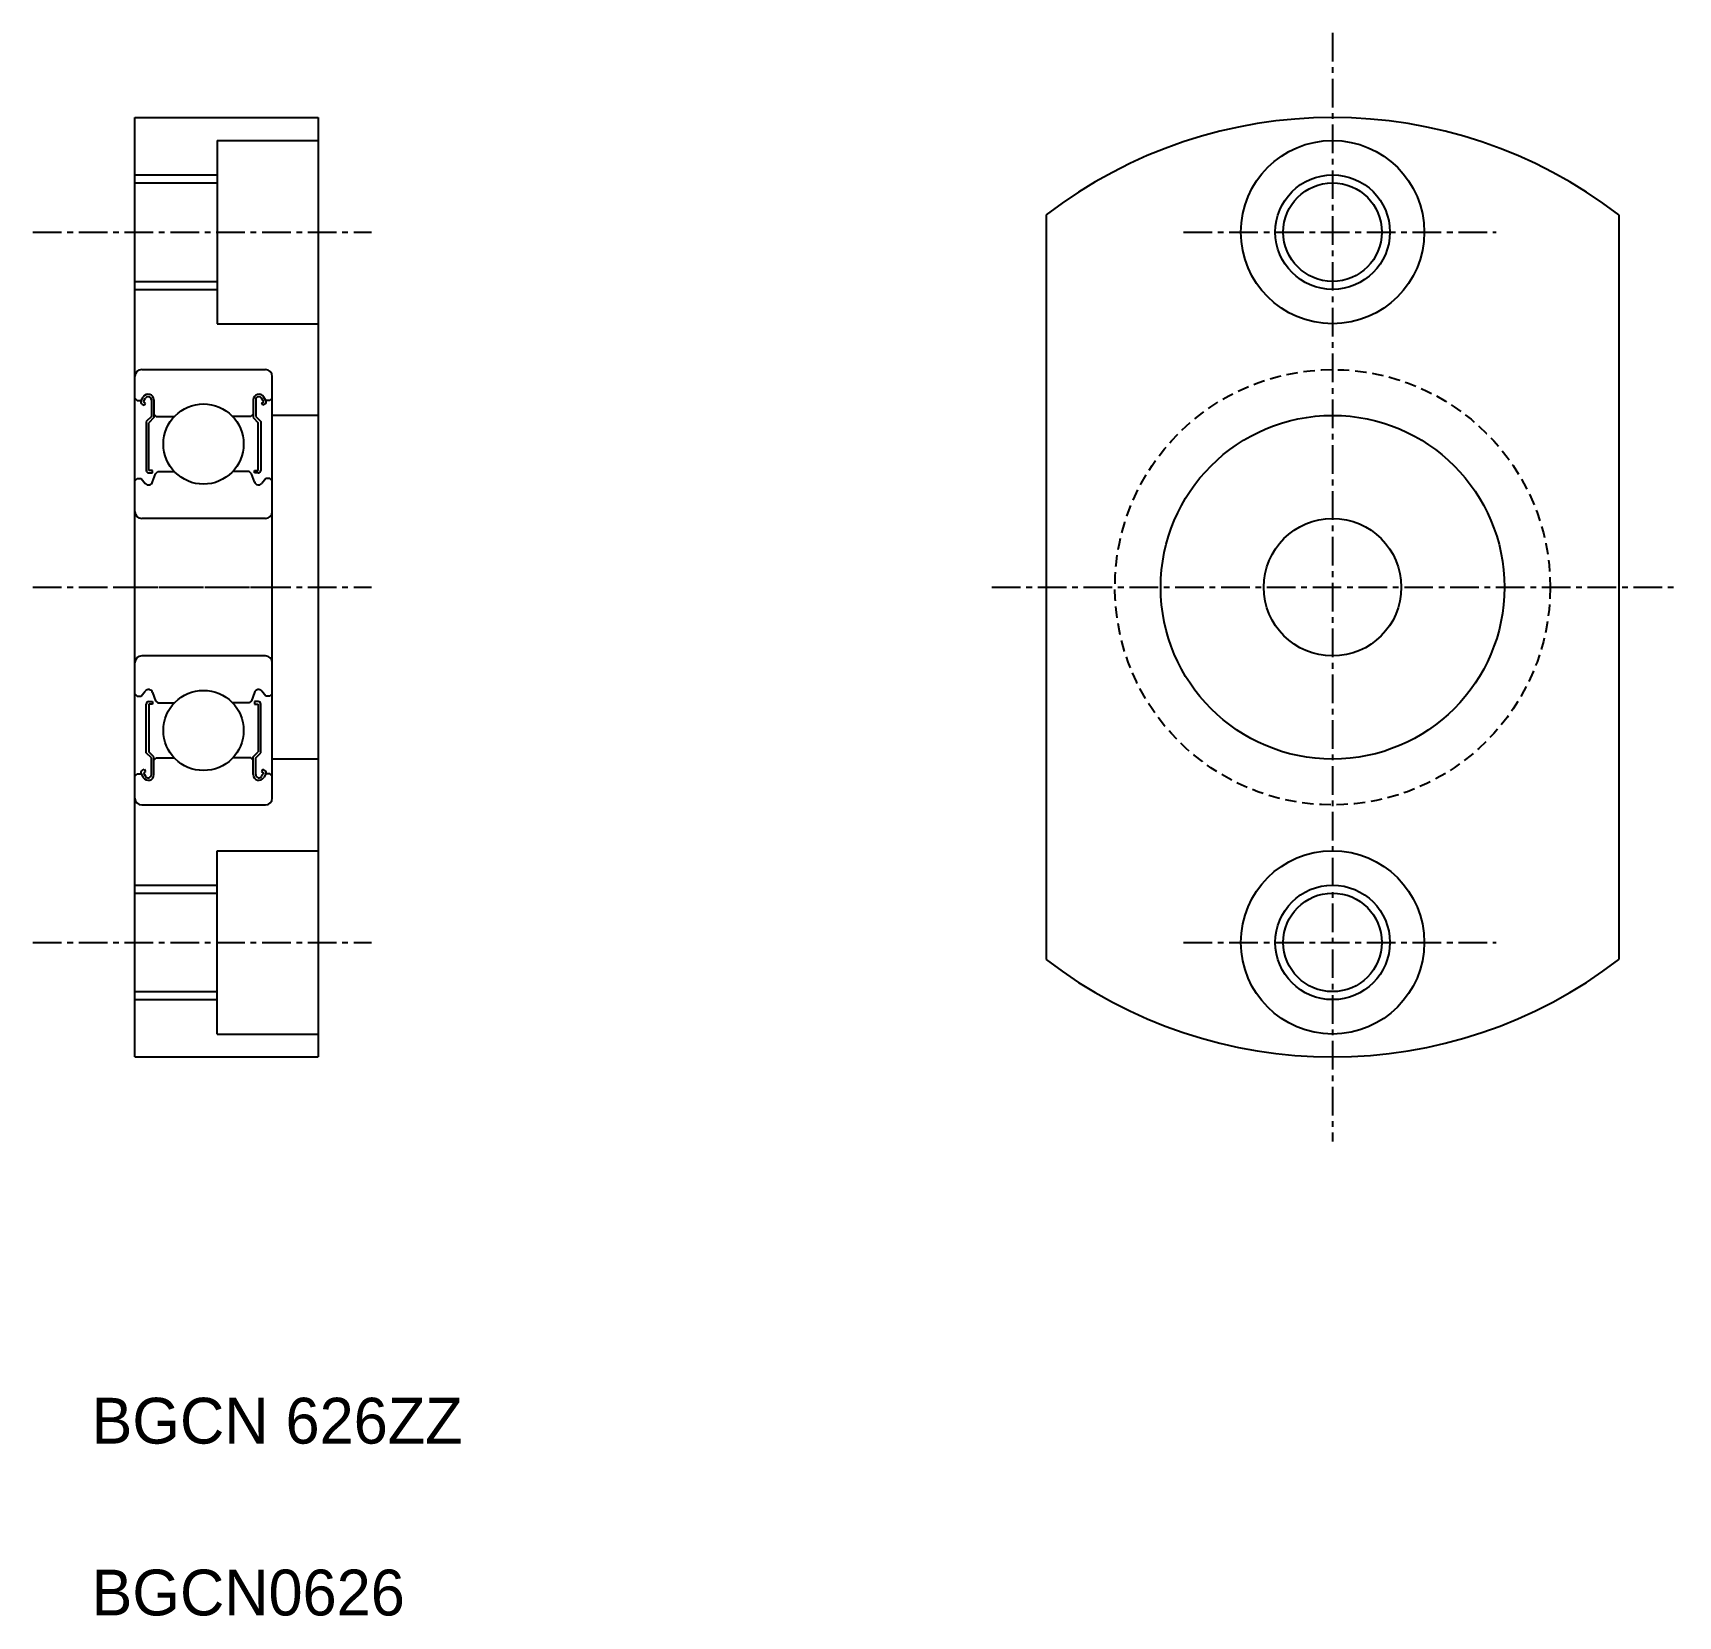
# Model space of a CAD drawing. Extents: x 120.1 to 191.9, y 90.4 to 159.5.
import ezdxf

# ---------------------------------------------------------------- set-up
doc = ezdxf.new("R2010")
doc.units = 0
doc.linetypes.add('CENTER', pattern=[2, 1.25, -0.25, 0.25, -0.25])
doc.linetypes.add('DASHED', pattern=[0.75, 0.5, -0.25])
doc.layers.get('0').update_dxf_attribs({"linetype": 'CONTINUOUS'})
doc.layers.add('CENTER', color=1, linetype='CENTER')

msp = doc.modelspace()

# ---------------------------------------------------------------- linework, layer by layer
at = {"color": 7, "linetype": 'CONTINUOUS'}
for p, q in [((124.536, 114.773), (124.536, 155.773)), ((124.536, 155.773), (132.536, 155.773)), ((126.536, 155.773), (126.536, 155.773)), ((128.536, 155.773), (128.536, 155.773)), ((132.536, 155.773), (132.536, 114.773)), ((128.136, 154.773), (128.136, 146.773)), ((128.136, 154.773), (132.536, 154.773)), ((124.536, 152.923), (128.136, 152.923)), ((164.314, 151.521), (164.314, 119.025)), ((189.314, 151.521), (189.314, 119.025)), ((124.536, 148.623), (128.136, 148.623)), ((128.136, 146.773), (132.536, 146.773)), ((124.836, 144.773), (130.236, 144.773)), ((130.536, 126.073), (130.536, 144.473)), ((124.536, 143.523), (124.636, 143.423)), ((124.636, 143.423), (124.814, 143.423)), ((124.814, 143.423), (124.905, 143.576)), ((124.855, 143.271), (124.951, 143.216)), ((124.91, 143.367), (125.001, 143.521)), ((125.007, 143.312), (124.91, 143.367)), ((124.951, 143.216), (125.007, 143.312)), ((125.259, 143.452), (125.259, 142.723)), ((125.37, 143.452), (125.37, 142.677)), ((129.703, 143.452), (129.703, 142.677)), ((129.814, 143.452), (129.814, 142.723)), ((130.066, 143.312), (130.162, 143.367)), ((130.122, 143.216), (130.066, 143.312)), ((130.162, 143.367), (130.072, 143.521)), ((130.218, 143.271), (130.122, 143.216)), ((130.259, 143.423), (130.168, 143.576)), ((130.436, 143.423), (130.259, 143.423)), ((130.536, 143.523), (130.436, 143.423)), ((125.259, 142.723), (125.036, 142.501)), ((125.036, 142.501), (125.036, 140.374)), ((125.37, 142.677), (125.147, 142.455)), ((125.147, 140.374), (125.147, 142.455)), ((125.37, 142.823), (125.47, 142.723)), ((125.47, 142.723), (126.263, 142.723)), ((129.603, 142.723), (128.81, 142.723)), ((129.703, 142.823), (129.603, 142.723)), ((129.703, 142.677), (129.925, 142.455)), ((129.814, 142.723), (130.036, 142.501)), ((129.925, 140.374), (129.925, 142.455)), ((130.036, 142.501), (130.036, 140.374)), ((132.536, 142.773), (130.536, 142.773)), ((124.536, 139.923), (124.636, 140.023)), ((124.636, 140.023), (124.814, 140.023)), ((124.814, 140.023), (124.993, 139.804)), ((125.314, 140.374), (125.147, 140.374)), ((125.147, 140.263), (125.314, 140.263)), ((125.314, 140.263), (125.314, 140.374)), ((125.314, 139.87), (125.445, 140.229)), ((125.445, 140.229), (125.545, 140.323)), ((125.545, 140.323), (126.263, 140.323)), ((129.528, 140.323), (128.81, 140.323)), ((129.628, 140.229), (129.528, 140.323)), ((129.759, 139.87), (129.628, 140.229)), ((129.759, 140.263), (129.759, 140.374)), ((129.759, 140.374), (129.925, 140.374)), ((129.925, 140.263), (129.759, 140.263)), ((130.259, 140.023), (130.08, 139.804)), ((130.436, 140.023), (130.259, 140.023)), ((130.536, 139.923), (130.436, 140.023)), ((130.236, 138.273), (124.836, 138.273)), ((130.236, 132.273), (124.836, 132.273)), ((124.814, 130.523), (124.993, 130.742)), ((130.259, 130.523), (130.08, 130.742)), ((124.536, 130.623), (124.636, 130.523)), ((124.636, 130.523), (124.814, 130.523)), ((125.036, 128.045), (125.036, 130.172)), ((125.147, 130.283), (125.314, 130.283)), ((125.147, 130.172), (125.147, 128.091)), ((125.314, 130.172), (125.147, 130.172)), ((125.314, 130.676), (125.445, 130.317)), ((125.314, 130.283), (125.314, 130.172)), ((125.445, 130.317), (125.545, 130.223)), ((125.545, 130.223), (126.263, 130.223)), ((129.528, 130.223), (128.81, 130.223)), ((129.628, 130.317), (129.528, 130.223)), ((129.759, 130.676), (129.628, 130.317)), ((129.759, 130.283), (129.759, 130.172)), ((129.925, 130.283), (129.759, 130.283)), ((129.759, 130.172), (129.925, 130.172)), ((129.925, 130.172), (129.925, 128.091)), ((130.036, 128.045), (130.036, 130.172)), ((130.436, 130.523), (130.259, 130.523)), ((130.536, 130.623), (130.436, 130.523)), ((125.259, 127.823), (125.036, 128.045)), ((125.37, 127.869), (125.147, 128.091)), ((125.259, 127.094), (125.259, 127.823)), ((125.37, 127.094), (125.37, 127.869)), ((125.37, 127.723), (125.47, 127.823)), ((125.47, 127.823), (126.263, 127.823)), ((129.603, 127.823), (128.81, 127.823)), ((129.703, 127.723), (129.603, 127.823)), ((129.703, 127.869), (129.925, 128.091)), ((129.703, 127.094), (129.703, 127.869)), ((129.814, 127.823), (130.036, 128.045)), ((129.814, 127.094), (129.814, 127.823)), ((124.536, 127.023), (124.636, 127.123)), ((124.636, 127.123), (124.814, 127.123)), ((124.814, 127.123), (124.905, 126.97)), ((124.855, 127.275), (124.951, 127.33)), ((125.007, 127.234), (124.91, 127.178)), ((124.91, 127.178), (125.001, 127.025)), ((124.951, 127.33), (125.007, 127.234)), ((130.122, 127.33), (130.066, 127.234)), ((130.066, 127.234), (130.162, 127.178)), ((130.162, 127.178), (130.072, 127.025)), ((130.218, 127.275), (130.122, 127.33)), ((130.259, 127.123), (130.168, 126.97)), ((130.436, 127.123), (130.259, 127.123)), ((130.536, 127.023), (130.436, 127.123)), ((132.536, 127.773), (130.536, 127.773)), ((124.836, 125.773), (130.236, 125.773)), ((128.136, 123.773), (132.536, 123.773)), ((128.136, 115.773), (128.136, 123.773)), ((124.536, 121.923), (128.136, 121.923)), ((124.536, 117.623), (128.136, 117.623)), ((128.136, 115.773), (132.536, 115.773)), ((124.536, 114.773), (132.536, 114.773)), ((126.536, 114.773), (126.536, 114.773)), ((128.536, 114.773), (128.536, 114.773))]:
    msp.add_line(p, q, dxfattribs=at)
at = {"color": 3, "linetype": 'CONTINUOUS'}
for p, q in [((124.536, 153.273), (128.136, 153.273)), ((124.536, 148.273), (128.136, 148.273)), ((124.536, 122.273), (128.136, 122.273)), ((124.536, 117.273), (128.136, 117.273))]:
    msp.add_line(p, q, dxfattribs=at)
at = {"color": 7, "linetype": 'CONTINUOUS'}
for centre, radius in [((176.814, 150.773), 4), ((176.814, 150.773), 2.15), ((127.536, 141.523), 1.75), ((176.814, 135.273), 7.5), ((176.814, 135.273), 3), ((127.536, 129.023), 1.75), ((176.814, 119.773), 4), ((176.814, 119.773), 2.15)]:
    msp.add_circle(centre, radius, dxfattribs=at)
at = {"color": 3, "linetype": 'CONTINUOUS'}
for centre in [(176.814, 150.773), (176.814, 119.773)]:
    msp.add_circle(centre, 2.5, dxfattribs=at)
at = {"color": 3, "linetype": 'DASHED'}
msp.add_circle((176.814, 135.273), 9.5, dxfattribs=at)
at = {"color": 7, "linetype": 'CONTINUOUS'}
for centre, radius, start, end in [((176.814, 135.273), 20.5, 52.42813, 127.57187), ((124.836, 144.473), 0.3, 90, 180), ((130.236, 144.473), 0.3, 0, 90), ((125.121, 143.452), 0.249, 0, 150.00121), ((129.952, 143.452), 0.249, 29.99879, 180), ((124.91, 143.367), 0.111, 149.98707, 240.00905), ((125.121, 143.452), 0.138, 0, 150.00256), ((129.952, 143.452), 0.138, 29.99744, 180), ((130.162, 143.367), 0.111, 299.99095, 30.01293), ((125.147, 140.374), 0.111, 180.00005, 270.00003), ((129.925, 140.374), 0.111, 269.99997, 359.99995), ((125.136, 139.924), 0.186, 220.0002, 343.15268), ((129.937, 139.924), 0.186, 196.84732, 319.9998), ((124.836, 138.573), 0.3, 180, 270), ((130.236, 138.573), 0.3, 270, 0), ((124.836, 131.973), 0.3, 90, 180), ((130.236, 131.973), 0.3, 0, 90), ((125.136, 130.622), 0.186, 16.84732, 139.9998), ((129.937, 130.622), 0.186, 40.0002, 163.15268), ((125.147, 130.172), 0.111, 89.99997, 179.99995), ((129.925, 130.172), 0.111, 0.00005, 90.00003), ((124.91, 127.178), 0.111, 119.99095, 210.01293), ((130.162, 127.178), 0.111, 329.98707, 60.00905), ((125.121, 127.094), 0.249, 209.99879, 0), ((125.121, 127.094), 0.138, 209.99744, 0), ((129.952, 127.094), 0.249, 180, 330.00121), ((129.952, 127.094), 0.138, 180, 330.00256), ((124.836, 126.073), 0.3, 180, 270), ((130.236, 126.073), 0.3, 270, 0), ((176.814, 135.273), 20.5, 232.42813, 307.57187)]:
    msp.add_arc(centre, radius, start, end, dxfattribs=at)
at = {"layer": 'CENTER', "color": 1, "linetype": 'CENTER'}
for p, q in [((176.814, 159.469), (176.814, 111.077)), ((120.089, 150.773), (134.867, 150.773)), ((170.307, 150.773), (183.959, 150.773)), ((120.089, 135.273), (134.867, 135.273)), ((123.786, 135.273), (131.286, 135.273)), ((161.946, 135.273), (191.894, 135.273)), ((120.089, 119.773), (134.867, 119.773)), ((170.307, 119.773), (183.959, 119.773))]:
    msp.add_line(p, q, dxfattribs=at)

# ---------------------------------------------------------------- texts
at = {"color": 7, "linetype": 'CONTINUOUS'}
for s, p in [('BGCN 626ZZ', (122.645, 97.895)), ('BGCN0626', (122.645, 90.395))]:
    msp.add_text(s, height=2, dxfattribs=at).set_placement(p)

doc.saveas('drawing.dxf')
